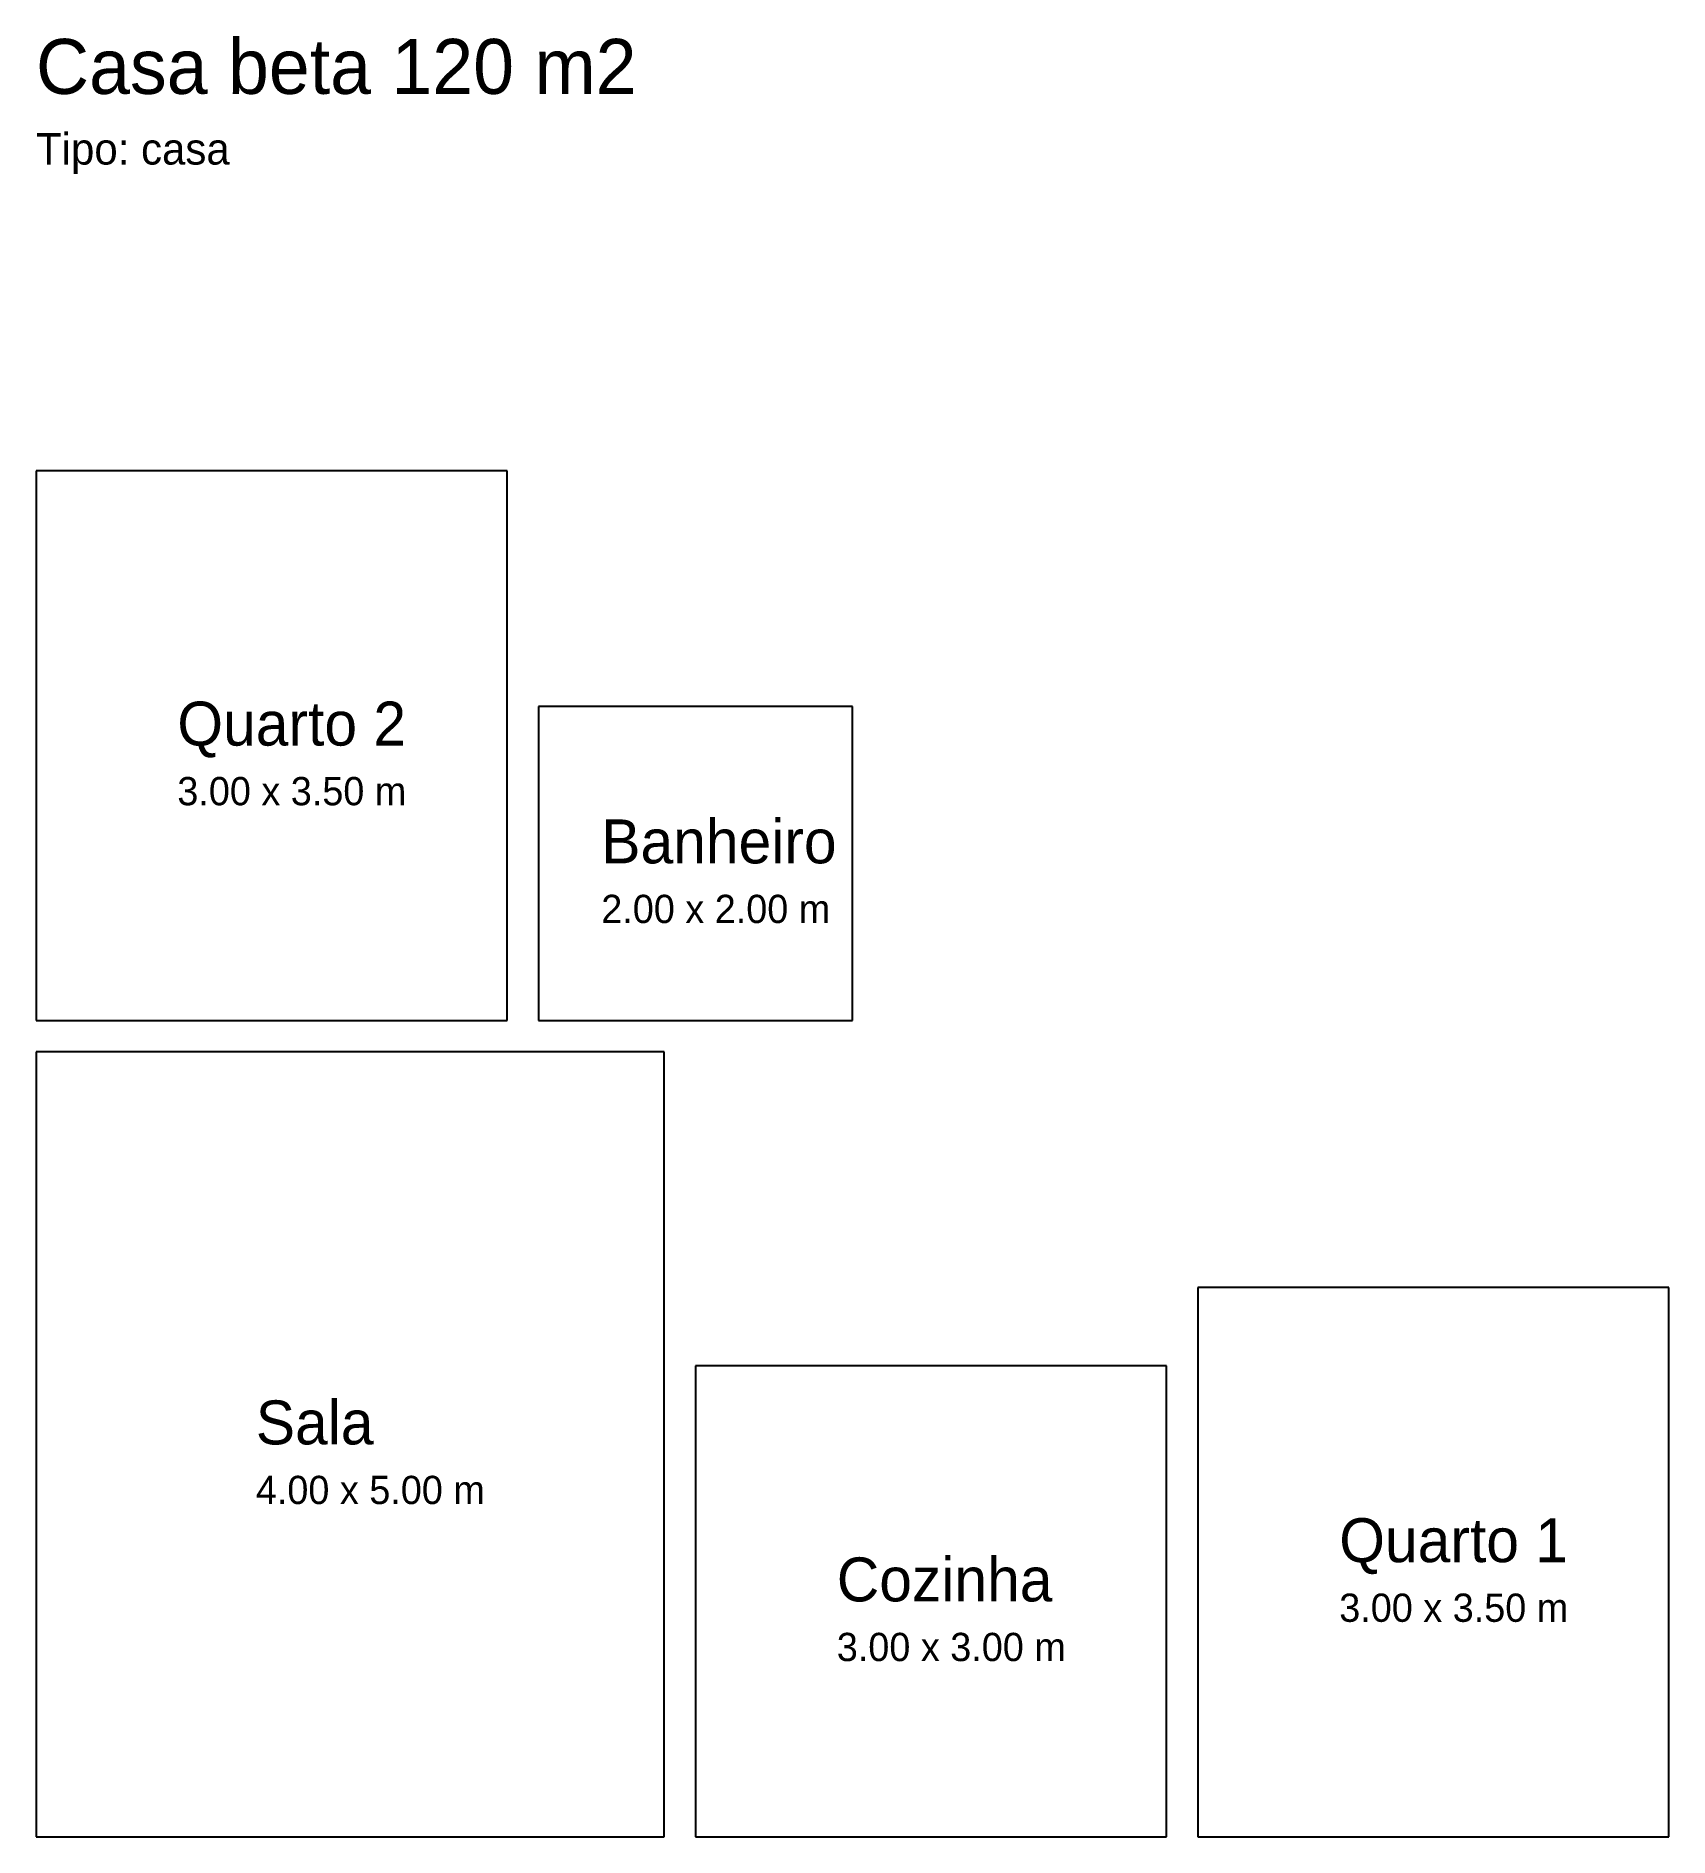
# Model space of a CAD drawing. Extents: x 0 to 10.4, y 0 to 11.5.
import ezdxf

# ---------------------------------------------------------------- set-up
doc = ezdxf.new("R2010")
doc.units = 0

msp = doc.modelspace()

# ---------------------------------------------------------------- linework, layer by layer
at = {"layer": 'WALLS'}
for p, q in [((3, 8.7), (0, 8.7)), ((0, 8.7), (0, 5.2)), ((3, 5.2), (3, 8.7)), ((5.2, 7.2), (3.2, 7.2)), ((3.2, 7.2), (3.2, 5.2)), ((5.2, 5.2), (5.2, 7.2)), ((0, 5.2), (3, 5.2)), ((3.2, 5.2), (5.2, 5.2)), ((4, 5), (0, 5)), ((0, 5), (0, 0)), ((4, 0), (4, 5)), ((10.4, 3.5), (7.4, 3.5)), ((7.4, 3.5), (7.4, 0)), ((10.4, 0), (10.4, 3.5)), ((7.2, 3), (4.2, 3)), ((4.2, 3), (4.2, 0)), ((7.2, 0), (7.2, 3)), ((0, 0), (4, 0)), ((4.2, 0), (7.2, 0)), ((7.4, 0), (10.4, 0))]:
    msp.add_line(p, q, dxfattribs=at)

# ---------------------------------------------------------------- texts
at = {"layer": 'LABELS'}
for s, height, p in [('Quarto 2', 0.28, (0.9, 6.95)), ('3.00 x 3.50 m', 0.18, (0.9, 6.57)), ('Banheiro', 0.28, (3.6, 6.2)), ('2.00 x 2.00 m', 0.18, (3.6, 5.82)), ('Sala', 0.28, (1.4, 2.5)), ('4.00 x 5.00 m', 0.18, (1.4, 2.12)), ('Quarto 1', 0.28, (8.3, 1.75)), ('Cozinha', 0.28, (5.1, 1.5)), ('3.00 x 3.50 m', 0.18, (8.3, 1.37)), ('3.00 x 3.00 m', 0.18, (5.1, 1.12))]:
    msp.add_text(s, height=height, dxfattribs=at).set_placement(p)
at = {"layer": 'TITLE'}
for s, height, p in [('Casa beta 120 m2', 0.35, (0, 11.1)), ('Tipo: casa', 0.2, (0, 10.65))]:
    msp.add_text(s, height=height, dxfattribs=at).set_placement(p)

doc.saveas('drawing.dxf')
